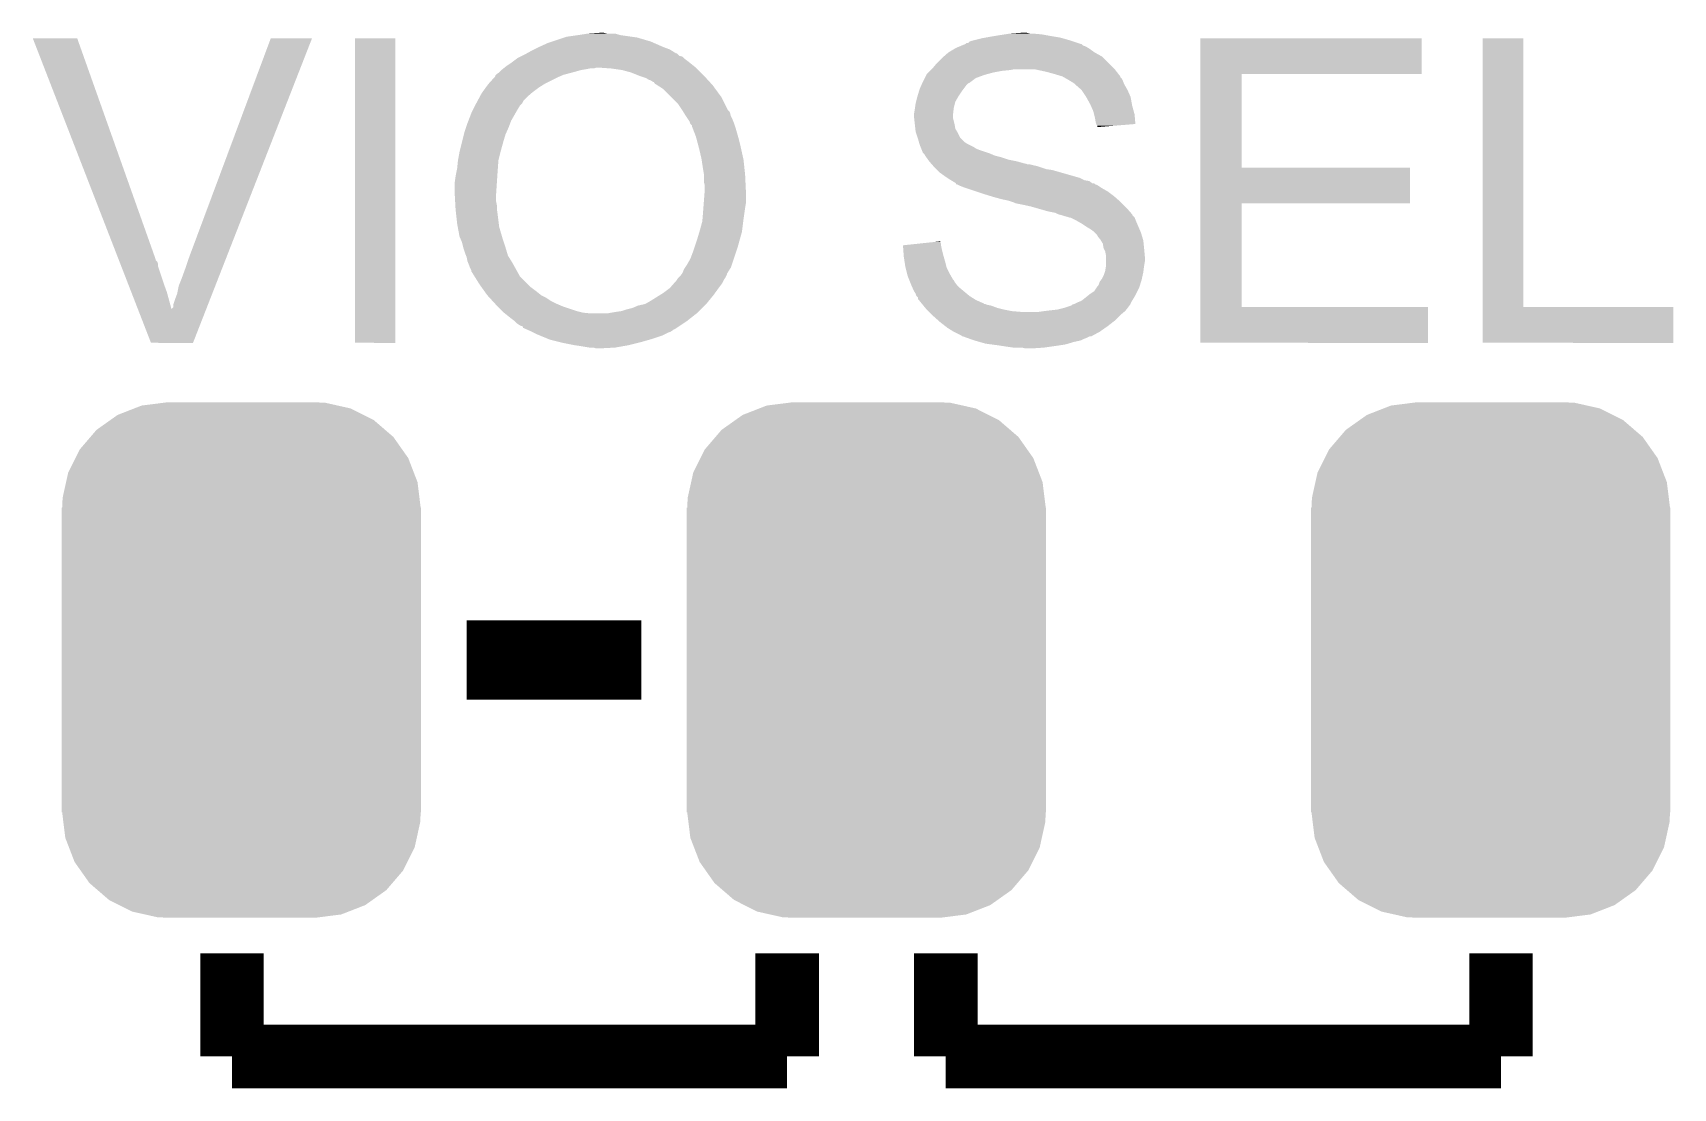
# Model space of a CAD drawing. Extents: x -4.2 to 27.1, y -3.9 to 55.1.
# Drawn here: x 4.3 to 9.55, y 0.52 to 3.9 of the extents above; entities that cross this region are included whole.
import ezdxf

# ---------------------------------------------------------------- set-up
doc = ezdxf.new("R2010")
doc.units = 0
doc.layers.get('0').update_dxf_attribs({"linetype": 'CONTINUOUS'})
doc.layers.add('MCP2517FD_CLICK_GTO', color=14, linetype='CONTINUOUS')
doc.layers.add('MCP2517FD_CLICK_GTS', color=12, linetype='CONTINUOUS')

# ---------------------------------------------------------------- blocks, each defined once
blk = doc.blocks.new('CUSTOM_99')
for points in [[(-0.39657, 0.785018), (-0.343448, 0.805738), (0.391218, 0.785018), (0.350068, 0.805738)], [(-0.343448, 0.805738), (-0.319526, 0.815068), (0.350068, 0.805738), (0.308548, 0.815068)], [(-0.319526, 0.815068), (-0.250324, 0.823868), (0.308548, 0.815068), (0.269384, 0.823868)], [(-0.250324, 0.823868), (-0.23749, 0.8255), (0.269384, 0.823868), (0.23749, 0.8255)], [(-0.483376, 0.714526), (-0.464004, 0.73715), (0.486544, 0.714526), (0.460322, 0.73715)], [(-0.464004, 0.73715), (-0.419776, 0.768546), (0.460322, 0.73715), (0.42393, 0.768546)], [(-0.419776, 0.768546), (-0.39657, 0.785018), (0.42393, 0.768546), (0.391218, 0.785018)], [(-0.51779, 0.674334), (-0.483376, 0.714526), (0.514848, 0.674334), (0.486544, 0.714526)], [(-0.554702, 0.600332), (-0.53147, 0.64691), (0.552124, 0.600332), (0.534158, 0.64691)], [(-0.53147, 0.64691), (-0.51779, 0.674334), (0.534158, 0.64691), (0.514848, 0.674334)], [(-0.561454, 0.569754), (-0.554702, 0.600332), (0.563916, 0.569754), (0.552124, 0.600332)], [(-0.57253, 0.51958), (-0.561454, 0.569754), (0.570106, 0.51958), (0.563916, 0.569754)], [(-0.57531, -0.48768), (-0.57531, 0.48768), (0.57531, -0.48768), (0.57531, 0.48768)], [(-0.57404, 0.48768), (-0.57253, 0.51958), (0.57404, 0.48768), (0.570106, 0.51958)], [(-0.570104, -0.51958), (-0.57404, -0.48768), (0.57253, -0.51958), (0.57404, -0.48768)], [(-0.563916, -0.569754), (-0.570104, -0.51958), (0.561452, -0.569754), (0.57253, -0.51958)], [(-0.552122, -0.600332), (-0.563916, -0.569754), (0.554702, -0.600332), (0.561452, -0.569754)], [(-0.534158, -0.64691), (-0.552122, -0.600332), (0.531468, -0.64691), (0.554702, -0.600332)], [(-0.514846, -0.674334), (-0.534158, -0.64691), (0.51779, -0.674334), (0.531468, -0.64691)], [(-0.486544, -0.714526), (-0.514846, -0.674334), (0.483374, -0.714526), (0.51779, -0.674334)], [(-0.46032, -0.73715), (-0.486544, -0.714526), (0.464004, -0.73715), (0.483374, -0.714526)], [(-0.42393, -0.768546), (-0.46032, -0.73715), (0.419774, -0.768546), (0.464004, -0.73715)], [(-0.391216, -0.785018), (-0.42393, -0.768546), (0.39657, -0.785018), (0.419774, -0.768546)], [(-0.350068, -0.805738), (-0.391216, -0.785018), (0.343446, -0.805738), (0.39657, -0.785018)], [(-0.308546, -0.815068), (-0.350068, -0.805738), (0.319526, -0.815068), (0.343446, -0.805738)], [(-0.269384, -0.823868), (-0.308546, -0.815068), (0.250322, -0.823868), (0.319526, -0.815068)], [(-0.23749, -0.8255), (-0.269384, -0.823868), (0.23749, -0.8255), (0.250322, -0.823868)]]:
    blk.add_solid(points)

msp = doc.modelspace()

# ---------------------------------------------------------------- linework, layer by layer
at = {"layer": 'MCP2517FD_CLICK_GTO'}
for points, const_width in [([(5.6896, 1.89484), (6.2484, 1.89484)], 0.254), ([(4.93776, 0.62484), (4.93776, 0.95504)], 0.2032), ([(6.71576, 0.62484), (6.71576, 0.95504)], 0.2032), ([(7.22376, 0.62484), (7.22376, 0.95504)], 0.2032), ([(9.00176, 0.62484), (9.00176, 0.95504)], 0.2032), ([(4.93776, 0.62484), (6.71576, 0.62484)], 0.2032), ([(7.22376, 0.62484), (9.00176, 0.62484)], 0.2032)]:
    msp.add_lwpolyline(points, dxfattribs=dict(at, const_width=const_width))
for points in [[(5.963922, 3.87604), (6.002022, 3.88874), (6.278882, 3.87604), (6.235702, 3.88874)], [(6.002022, 3.88874), (6.009642, 3.89128), (6.235702, 3.88874), (6.217922, 3.89128)], [(6.009642, 3.89128), (6.0452, 3.89636), (6.217922, 3.89128), (6.182362, 3.89636)], [(6.0452, 3.89636), (6.078218, 3.90144), (6.182362, 3.89636), (6.164584, 3.90144)], [(6.078218, 3.90144), (6.116318, 3.90398), (6.139182, 3.90144), (6.129022, 3.90398)], [(7.33806, 3.8862), (7.35203, 3.88874), (7.598412, 3.8862), (7.589522, 3.88874)], [(7.35203, 3.88874), (7.366, 3.89128), (7.589522, 3.88874), (7.574282, 3.89128)], [(7.366, 3.89128), (7.38124, 3.89382), (7.574282, 3.89128), (7.55904, 3.89382)], [(7.38124, 3.89382), (7.39648, 3.89636), (7.55904, 3.89382), (7.54507, 3.89636)], [(7.39648, 3.89636), (7.412988, 3.8989), (7.54507, 3.89636), (7.5311, 3.8989)], [(7.412988, 3.8989), (7.429498, 3.90144), (7.5311, 3.8989), (7.50316, 3.90144)], [(7.429498, 3.90144), (7.465058, 3.90398), (7.493002, 3.90144), (7.482842, 3.90398)], [(4.300256, 3.886184), (4.30025, 3.886198), (4.442464, 3.886184), (4.30025, 3.886198)], [(4.575206, 3.177536), (4.300256, 3.886184), (4.69392, 3.177536), (4.442464, 3.886184)], [(4.79806, 3.17754), (5.062224, 3.88617), (4.917466, 3.17754), (5.194288, 3.88617)], [(5.062224, 3.88617), (5.062236, 3.8862), (5.194288, 3.88617), (5.062236, 3.8862)], [(5.33146, 2.910862), (5.33148, 3.886178), (5.460978, 2.910862), (5.461, 3.886178)], [(5.33148, 3.886178), (5.331482, 3.8862), (5.461, 3.886178), (5.331482, 3.8862)], [(5.87248, 3.83286), (5.881612, 3.837934), (6.367784, 3.83286), (6.362706, 3.837934)], [(5.881612, 3.837934), (5.881624, 3.83794), (6.362706, 3.837934), (6.360164, 3.83794)], [(5.881624, 3.83794), (5.89534, 3.84556), (6.360164, 3.83794), (6.34797, 3.84556)], [(5.89534, 3.84556), (5.905496, 3.850638), (6.34797, 3.84556), (6.339842, 3.850638)], [(5.905496, 3.850638), (5.92074, 3.85826), (6.339842, 3.850638), (6.31952, 3.85826)], [(5.92074, 3.85826), (5.948682, 3.87096), (6.31952, 3.85826), (6.290494, 3.87096)], [(5.948682, 3.87096), (5.963922, 3.87604), (6.290494, 3.87096), (6.278882, 3.87604)], [(7.216862, 3.827778), (7.231376, 3.840478), (7.72414, 3.827778), (7.70128, 3.840478)], [(7.231376, 3.840478), (7.231382, 3.840482), (7.70128, 3.840478), (7.701276, 3.840482)], [(7.231382, 3.840482), (7.252548, 3.853182), (7.701276, 3.840482), (7.6835, 3.853182)], [(7.252548, 3.853182), (7.25678, 3.85572), (7.6835, 3.853182), (7.67927, 3.85572)], [(7.25678, 3.85572), (7.26897, 3.8608), (7.67927, 3.85572), (7.670802, 3.8608)], [(7.26897, 3.8608), (7.275064, 3.86334), (7.670802, 3.8608), (7.663184, 3.86334)], [(7.275064, 3.86334), (7.28724, 3.868414), (7.663184, 3.86334), (7.658106, 3.868414)], [(7.28724, 3.868414), (7.287254, 3.86842), (7.658106, 3.868414), (7.655564, 3.86842)], [(7.287254, 3.86842), (7.28726, 3.868422), (7.655564, 3.86842), (7.655558, 3.868422)], [(7.28726, 3.868422), (7.289806, 3.87096), (7.655558, 3.868422), (7.647944, 3.87096)], [(7.289806, 3.87096), (7.294886, 3.870966), (7.647944, 3.87096), (7.647926, 3.870966)], [(7.294886, 3.870966), (7.299964, 3.87604), (7.647926, 3.870966), (7.632702, 3.87604)], [(7.299964, 3.87604), (7.30758, 3.878578), (7.632702, 3.87604), (7.625088, 3.878578)], [(7.30758, 3.878578), (7.307586, 3.87858), (7.625088, 3.878578), (7.62508, 3.87858)], [(7.307586, 3.87858), (7.33806, 3.8862), (7.62508, 3.87858), (7.598412, 3.8862)], [(8.039118, 3.7719), (8.03912, 3.886178), (8.747738, 3.7719), (8.74776, 3.886178)], [(8.03912, 3.886178), (8.039122, 3.8862), (8.74776, 3.886178), (8.039122, 3.8862)], [(8.943342, 3.02514), (8.94336, 3.886178), (9.072902, 3.02514), (9.07288, 3.886178)], [(8.94336, 3.886178), (8.943362, 3.8862), (9.07288, 3.886178), (8.943362, 3.8862)], [(5.79628, 3.77952), (5.80136, 3.7846), (6.03758, 3.77952), (6.05536, 3.7846)], [(5.80136, 3.7846), (5.8039, 3.78714), (6.05536, 3.7846), (6.0706, 3.78714)], [(5.8039, 3.78714), (5.803902, 3.787142), (6.0706, 3.78714), (6.07061, 3.787142)], [(5.803902, 3.787142), (5.807074, 3.78968), (6.07061, 3.787142), (6.083302, 3.78968)], [(5.807074, 3.78968), (5.807076, 3.789682), (6.083302, 3.78968), (6.096002, 3.789682)], [(5.807076, 3.789682), (5.810248, 3.79222), (6.096002, 3.789682), (6.103624, 3.79222)], [(5.810248, 3.79222), (5.8166, 3.7973), (6.42366, 3.79222), (6.41731, 3.7973)], [(5.8166, 3.7973), (5.83184, 3.80746), (6.41731, 3.7973), (6.40461, 3.80746)], [(5.83184, 3.80746), (5.838614, 3.81254), (6.40461, 3.80746), (6.39826, 3.81254)], [(5.838614, 3.81254), (5.848774, 3.82016), (6.39826, 3.81254), (6.388102, 3.82016)], [(5.848774, 3.82016), (5.852162, 3.8227), (6.388102, 3.82016), (6.385562, 3.8227)], [(5.852162, 3.8227), (5.862312, 3.827776), (6.385562, 3.8227), (6.380482, 3.827776)], [(5.862312, 3.827776), (5.867396, 3.830318), (6.380482, 3.827776), (6.370326, 3.830318)], [(5.867396, 3.830318), (5.87248, 3.83286), (6.370326, 3.830318), (6.367784, 3.83286)], [(6.15188, 3.78968), (6.11632, 3.79222), (6.4262, 3.78968), (6.42366, 3.79222)], [(6.187442, 3.7846), (6.15188, 3.78968), (6.43128, 3.7846), (6.4262, 3.78968)], [(6.215382, 3.77698), (6.187442, 3.7846), (6.4389, 3.77698), (6.43128, 3.7846)], [(7.16788, 3.77698), (7.17296, 3.78206), (7.37616, 3.77698), (7.4041, 3.78206)], [(7.17296, 3.78206), (7.1755, 3.7846), (7.4041, 3.78206), (7.429502, 3.7846)], [(7.1755, 3.7846), (7.17804, 3.78714), (7.429502, 3.7846), (7.442198, 3.78714)], [(7.17804, 3.78714), (7.18312, 3.79222), (7.764778, 3.78714), (7.759698, 3.79222)], [(7.18312, 3.79222), (7.195818, 3.807458), (7.759698, 3.79222), (7.74446, 3.807458)], [(7.195818, 3.807458), (7.21106, 3.8227), (7.74446, 3.807458), (7.729218, 3.8227)], [(7.21106, 3.8227), (7.216862, 3.827778), (7.729218, 3.8227), (7.72414, 3.827778)], [(7.508248, 3.787138), (7.508238, 3.78714), (7.76478, 3.787138), (7.764778, 3.78714)], [(7.543802, 3.77952), (7.508248, 3.787138), (7.770706, 3.77952), (7.76478, 3.787138)], [(5.75079, 3.72872), (5.758182, 3.738882), (5.92074, 3.72872), (5.937, 3.738882)], [(5.758182, 3.738882), (5.760462, 3.741418), (5.937, 3.738882), (5.94106, 3.741418)], [(5.760462, 3.741418), (5.778748, 3.76174), (5.94106, 3.741418), (5.9817, 3.76174)], [(5.778748, 3.76174), (5.78104, 3.764286), (5.9817, 3.76174), (5.987638, 3.764286)], [(5.78104, 3.764286), (5.781046, 3.766826), (5.987638, 3.764286), (5.993564, 3.766826)], [(5.781046, 3.766826), (5.783582, 3.769362), (5.993564, 3.766826), (5.99948, 3.769362)], [(5.783582, 3.769362), (5.78612, 3.7719), (5.99948, 3.769362), (6.008998, 3.7719)], [(5.78612, 3.7719), (5.793742, 3.776982), (6.008998, 3.7719), (6.02806, 3.776982)], [(5.793742, 3.776982), (5.79628, 3.77952), (6.02806, 3.776982), (6.03758, 3.77952)], [(6.240778, 3.76682), (6.215382, 3.77698), (6.44906, 3.76682), (6.4389, 3.77698)], [(6.263644, 3.759198), (6.240778, 3.76682), (6.456048, 3.759198), (6.44906, 3.76682)], [(6.27126, 3.75412), (6.263644, 3.759198), (6.460702, 3.75412), (6.456048, 3.759198)], [(6.278884, 3.751578), (6.27126, 3.75412), (6.463032, 3.751578), (6.460702, 3.75412)], [(6.286504, 3.7465), (6.278884, 3.751578), (6.467688, 3.7465), (6.463032, 3.751578)], [(6.289046, 3.746486), (6.286504, 3.7465), (6.4677, 3.746486), (6.467688, 3.7465)], [(6.291586, 3.74142), (6.289046, 3.746486), (6.472344, 3.74142), (6.4677, 3.746486)], [(6.299568, 3.73634), (6.291586, 3.74142), (6.477, 3.73634), (6.472344, 3.74142)], [(6.319522, 3.723638), (6.299568, 3.73634), (6.486316, 3.723638), (6.477, 3.73634)], [(7.13994, 3.723642), (7.145582, 3.736338), (7.280276, 3.723642), (7.2898, 3.736338)], [(7.145582, 3.736338), (7.14784, 3.741418), (7.2898, 3.736338), (7.29488, 3.741418)], [(7.14784, 3.741418), (7.14897, 3.74396), (7.29488, 3.741418), (7.299958, 3.74396)], [(7.14897, 3.74396), (7.1501, 3.7465), (7.299958, 3.74396), (7.303344, 3.7465)], [(7.1501, 3.7465), (7.156448, 3.759198), (7.303344, 3.7465), (7.320278, 3.759198)], [(7.156448, 3.759198), (7.16153, 3.76936), (7.320278, 3.759198), (7.34822, 3.76936)], [(7.16153, 3.76936), (7.162802, 3.7719), (7.34822, 3.76936), (7.357532, 3.7719)], [(7.162802, 3.7719), (7.16788, 3.77698), (7.357532, 3.7719), (7.37616, 3.77698)], [(7.57174, 3.7719), (7.543802, 3.77952), (7.776632, 3.7719), (7.770706, 3.77952)], [(7.597138, 3.764282), (7.57174, 3.7719), (7.782556, 3.764282), (7.776632, 3.7719)], [(7.59715, 3.764276), (7.597138, 3.764282), (7.78256, 3.764276), (7.782556, 3.764282)], [(7.601598, 3.761734), (7.59715, 3.764276), (7.782566, 3.761734), (7.78256, 3.764276)], [(7.610484, 3.756656), (7.601598, 3.761734), (7.787642, 3.756656), (7.782566, 3.761734)], [(7.61492, 3.75412), (7.610484, 3.756656), (7.78891, 3.75412), (7.787642, 3.756656)], [(7.619154, 3.75158), (7.61492, 3.75412), (7.79018, 3.75158), (7.78891, 3.75412)], [(7.627622, 3.7465), (7.619154, 3.75158), (7.792212, 3.7465), (7.79018, 3.75158)], [(7.63524, 3.74142), (7.627622, 3.7465), (7.794244, 3.74142), (7.792212, 3.7465)], [(7.63778, 3.738878), (7.63524, 3.74142), (7.79526, 3.738878), (7.794244, 3.74142)], [(7.658098, 3.721102), (7.63778, 3.738878), (7.805418, 3.721102), (7.79526, 3.738878)], [(8.039112, 3.47218), (8.039118, 3.771878), (8.171202, 3.47218), (8.17118, 3.771878)], [(8.039118, 3.771878), (8.039118, 3.7719), (8.17118, 3.771878), (8.747738, 3.7719)], [(5.71627, 3.670302), (5.72008, 3.67792), (5.859782, 3.670302), (5.867398, 3.67792)], [(5.72008, 3.67792), (5.720082, 3.677924), (5.867398, 3.67792), (5.867402, 3.677924)], [(5.720082, 3.677924), (5.72555, 3.68808), (5.867402, 3.677924), (5.872482, 3.68808)], [(5.72555, 3.68808), (5.73102, 3.69824), (5.872482, 3.68808), (5.88264, 3.69824)], [(5.73102, 3.69824), (5.73786, 3.710942), (5.88264, 3.69824), (5.897456, 3.710942)], [(5.73786, 3.710942), (5.739704, 3.71348), (5.897456, 3.710942), (5.900418, 3.71348)], [(5.739704, 3.71348), (5.75079, 3.72872), (5.900418, 3.71348), (5.92074, 3.72872)], [(6.344922, 3.698238), (6.319522, 3.723638), (6.50494, 3.698238), (6.486316, 3.723638)], [(6.36524, 3.67792), (6.344922, 3.698238), (6.515102, 3.67792), (6.50494, 3.698238)], [(6.378788, 3.6576), (6.36524, 3.67792), (6.525262, 3.6576), (6.515102, 3.67792)], [(7.125062, 3.662678), (7.12724, 3.67792), (7.24916, 3.662678), (7.252968, 3.67792)], [(7.12724, 3.67792), (7.128508, 3.682996), (7.252968, 3.67792), (7.254238, 3.682996)], [(7.128508, 3.682996), (7.13232, 3.698238), (7.254238, 3.682996), (7.262948, 3.698238)], [(7.13232, 3.698238), (7.133082, 3.700782), (7.262948, 3.698238), (7.264402, 3.700782)], [(7.133082, 3.700782), (7.137652, 3.71602), (7.264402, 3.700782), (7.27456, 3.71602)], [(7.137652, 3.71602), (7.13994, 3.723642), (7.27456, 3.71602), (7.280276, 3.723642)], [(7.658102, 3.721098), (7.658098, 3.721102), (7.80542, 3.721098), (7.805418, 3.721102)], [(7.67334, 3.69824), (7.658102, 3.721098), (7.81558, 3.69824), (7.80542, 3.721098)], [(7.673342, 3.698238), (7.67334, 3.69824), (7.81558, 3.698238), (7.81558, 3.69824)], [(7.68604, 3.67538), (7.673342, 3.698238), (7.819738, 3.67538), (7.81558, 3.698238)], [(5.69507, 3.622042), (5.70484, 3.64744), (5.83184, 3.622042), (5.846352, 3.64744)], [(5.70484, 3.64744), (5.70992, 3.6576), (5.846352, 3.64744), (5.85216, 3.6576)], [(5.70992, 3.6576), (5.71627, 3.670302), (5.85216, 3.6576), (5.859782, 3.670302)], [(6.38048, 3.65506), (6.378788, 3.6576), (6.527802, 3.65506), (6.525262, 3.6576)], [(6.38207, 3.652516), (6.38048, 3.65506), (6.530342, 3.652516), (6.527802, 3.65506)], [(6.385244, 3.647438), (6.38207, 3.652516), (6.532882, 3.647438), (6.530342, 3.652516)], [(6.391594, 3.637278), (6.385244, 3.647438), (6.53542, 3.637278), (6.532882, 3.647438)], [(6.39318, 3.63474), (6.391594, 3.637278), (6.53669, 3.63474), (6.53542, 3.637278)], [(6.39826, 3.62712), (6.39318, 3.63474), (6.5405, 3.62712), (6.53669, 3.63474)], [(6.40334, 3.6195), (6.39826, 3.62712), (6.54355, 3.6195), (6.5405, 3.62712)], [(7.12216, 3.644902), (7.1247, 3.66014), (7.247184, 3.644902), (7.248878, 3.66014)], [(7.12216, 3.639818), (7.12216, 3.644902), (7.24662, 3.639818), (7.247184, 3.644902)], [(7.12216, 3.632202), (7.12216, 3.639818), (7.24662, 3.632202), (7.24662, 3.639818)], [(7.122162, 3.632198), (7.12216, 3.632202), (7.24662, 3.632198), (7.24662, 3.632202)], [(7.124418, 3.61188), (7.122162, 3.632198), (7.2517, 3.61188), (7.24662, 3.632198)], [(7.1247, 3.66014), (7.125062, 3.662678), (7.248878, 3.66014), (7.24916, 3.662678)], [(7.688298, 3.6703), (7.68604, 3.67538), (7.82066, 3.6703), (7.819738, 3.67538)], [(7.6962, 3.652522), (7.688298, 3.6703), (7.82551, 3.652522), (7.82066, 3.6703)], [(7.698742, 3.642358), (7.6962, 3.652522), (7.82828, 3.642358), (7.82551, 3.652522)], [(7.70128, 3.6322), (7.698742, 3.642358), (7.82912, 3.6322), (7.82828, 3.642358)], [(7.70382, 3.61696), (7.70128, 3.6322), (7.83038, 3.61696), (7.82912, 3.6322)], [(5.67436, 3.55346), (5.68071, 3.578862), (5.80644, 3.55346), (5.81406, 3.578862)], [(5.68071, 3.578862), (5.68198, 3.583938), (5.81406, 3.578862), (5.816316, 3.583938)], [(5.68198, 3.583938), (5.687906, 3.60172), (5.816316, 3.583938), (5.82422, 3.60172)], [(5.687906, 3.60172), (5.69214, 3.61442), (5.82422, 3.60172), (5.828982, 3.61442)], [(5.69214, 3.61442), (5.69507, 3.622042), (5.828982, 3.61442), (5.83184, 3.622042)], [(6.405036, 3.614422), (6.40334, 3.6195), (6.54558, 3.614422), (6.54355, 3.6195)], [(6.405884, 3.611878), (6.405036, 3.614422), (6.546428, 3.611878), (6.54558, 3.614422)], [(6.41096, 3.606794), (6.405884, 3.611878), (6.548124, 3.606794), (6.546428, 3.611878)], [(6.410962, 3.604256), (6.41096, 3.606794), (6.54897, 3.604256), (6.548124, 3.606794)], [(6.412916, 3.59918), (6.410962, 3.604256), (6.55066, 3.59918), (6.54897, 3.604256)], [(6.42366, 3.57124), (6.412916, 3.59918), (6.558644, 3.57124), (6.55066, 3.59918)], [(7.126112, 3.596638), (7.124418, 3.61188), (7.254242, 3.596638), (7.2517, 3.61188)], [(7.12724, 3.586482), (7.126112, 3.596638), (7.260336, 3.586482), (7.254242, 3.596638)], [(7.128088, 3.58394), (7.12724, 3.586482), (7.26186, 3.58394), (7.260336, 3.586482)], [(7.133168, 3.5687), (7.128088, 3.58394), (7.269482, 3.5687), (7.26186, 3.58394)], [(7.705516, 3.611878), (7.70382, 3.61696), (7.830798, 3.611878), (7.83038, 3.61696)], [(7.70636, 3.609344), (7.705516, 3.611878), (7.800316, 3.609344), (7.830798, 3.611878)], [(7.708894, 3.606806), (7.70636, 3.609344), (7.769788, 3.606806), (7.800316, 3.609344)], [(7.7089, 3.601744), (7.708894, 3.606806), (7.7089, 3.601744), (7.769788, 3.606806)], [(5.66166, 3.49504), (5.66674, 3.52298), (5.7912, 3.49504), (5.798184, 3.52298)], [(5.66674, 3.52298), (5.667374, 3.52552), (5.798184, 3.52298), (5.79882, 3.52552)], [(5.667374, 3.52552), (5.67436, 3.55346), (5.79882, 3.52552), (5.80644, 3.55346)], [(6.425692, 3.56362), (6.42366, 3.57124), (6.56082, 3.56362), (6.558644, 3.57124)], [(6.431112, 3.5433), (6.425692, 3.56362), (6.5659, 3.5433), (6.56082, 3.56362)], [(6.43382, 3.53314), (6.431112, 3.5433), (6.568158, 3.53314), (6.5659, 3.5433)], [(6.44144, 3.50012), (6.43382, 3.53314), (6.575496, 3.50012), (6.568158, 3.53314)], [(7.13486, 3.56362), (7.133168, 3.5687), (7.274562, 3.56362), (7.269482, 3.5687)], [(7.137762, 3.55346), (7.13486, 3.56362), (7.28472, 3.55346), (7.274562, 3.56362)], [(7.139214, 3.54838), (7.137762, 3.55346), (7.292342, 3.54838), (7.28472, 3.55346)], [(7.139938, 3.54584), (7.139214, 3.54838), (7.297422, 3.54584), (7.292342, 3.54838)], [(7.142988, 3.538218), (7.139938, 3.54584), (7.312662, 3.538218), (7.297422, 3.54584)], [(7.14502, 3.53314), (7.142988, 3.538218), (7.32028, 3.53314), (7.312662, 3.538218)], [(7.147054, 3.52806), (7.14502, 3.53314), (7.332978, 3.52806), (7.32028, 3.53314)], [(7.1501, 3.520444), (7.147054, 3.52806), (7.355826, 3.520444), (7.332978, 3.52806)], [(7.152642, 3.5179), (7.1501, 3.520444), (7.363458, 3.5179), (7.355826, 3.520444)], [(5.657088, 3.45948), (5.65912, 3.469638), (5.78866, 3.45948), (5.789384, 3.469638)], [(5.65912, 3.469638), (5.66166, 3.49504), (5.789384, 3.469638), (5.7912, 3.49504)], [(6.441832, 3.497578), (6.44144, 3.50012), (6.57606, 3.497578), (6.575496, 3.50012)], [(6.44652, 3.4671), (6.441832, 3.497578), (6.57927, 3.4671), (6.57606, 3.497578)], [(6.44906, 3.451858), (6.44652, 3.4671), (6.580874, 3.451858), (6.57927, 3.4671)], [(7.155178, 3.51536), (7.152642, 3.5179), (7.369386, 3.51536), (7.363458, 3.5179)], [(7.15772, 3.510282), (7.155178, 3.51536), (7.381238, 3.510282), (7.369386, 3.51536)], [(7.157722, 3.51028), (7.15772, 3.510282), (7.381242, 3.51028), (7.381238, 3.510282)], [(7.16135, 3.5052), (7.157722, 3.51028), (7.401558, 3.5052), (7.381242, 3.51028)], [(7.166792, 3.49758), (7.16135, 3.5052), (7.424422, 3.49758), (7.401558, 3.5052)], [(7.17042, 3.4925), (7.166792, 3.49758), (7.44982, 3.4925), (7.424422, 3.49758)], [(7.17042, 3.492498), (7.17042, 3.4925), (7.449828, 3.492498), (7.44982, 3.4925)], [(7.177088, 3.48488), (7.17042, 3.492498), (7.477762, 3.48488), (7.449828, 3.492498)], [(7.17709, 3.484878), (7.177088, 3.48488), (7.480304, 3.484878), (7.477762, 3.48488)], [(7.17931, 3.48234), (7.17709, 3.484878), (7.485384, 3.48234), (7.480304, 3.484878)], [(7.181532, 3.4798), (7.17931, 3.48234), (7.50316, 3.4798), (7.493002, 3.48234)], [(7.183758, 3.477258), (7.181532, 3.4798), (7.51586, 3.477258), (7.50316, 3.4798)], [(7.1882, 3.47218), (7.183758, 3.477258), (7.531098, 3.47218), (7.51586, 3.477258)], [(7.19328, 3.4671), (7.1882, 3.47218), (7.546342, 3.4671), (7.531098, 3.47218)], [(7.19582, 3.46456), (7.19328, 3.4671), (7.564122, 3.46456), (7.546342, 3.4671)], [(8.03911, 3.35788), (8.039112, 3.472158), (8.709638, 3.35788), (8.70966, 3.472158)], [(8.039112, 3.472158), (8.039112, 3.47218), (8.70966, 3.472158), (8.171202, 3.47218)], [(5.6515, 3.42646), (5.65404, 3.444238), (5.786458, 3.42646), (5.787642, 3.444238)], [(5.6515, 3.38328), (5.6515, 3.42646), (5.78358, 3.38328), (5.786458, 3.42646)], [(5.65404, 3.444238), (5.657088, 3.45948), (5.787642, 3.444238), (5.78866, 3.45948)], [(6.44906, 3.44932), (6.44906, 3.451858), (6.58114, 3.44932), (6.580874, 3.451858)], [(6.44906, 3.426458), (6.44906, 3.44932), (6.58223, 3.426458), (6.58114, 3.44932)], [(6.4516, 3.416298), (6.44906, 3.426458), (6.582714, 3.416298), (6.58223, 3.426458)], [(6.4516, 3.39598), (6.4516, 3.416298), (6.58368, 3.39598), (6.582714, 3.416298)], [(7.203438, 3.456942), (7.19582, 3.46456), (7.590786, 3.456942), (7.564122, 3.46456)], [(7.22122, 3.44424), (7.203438, 3.456942), (7.635242, 3.44424), (7.590786, 3.456942)], [(7.22884, 3.43916), (7.22122, 3.44424), (7.65302, 3.43916), (7.635242, 3.44424)], [(7.23646, 3.434078), (7.22884, 3.43916), (7.663186, 3.434078), (7.65302, 3.43916)], [(7.240692, 3.43154), (7.23646, 3.434078), (7.668262, 3.43154), (7.663186, 3.434078)], [(7.244932, 3.428998), (7.240692, 3.43154), (7.683504, 3.428998), (7.668262, 3.43154)], [(7.249162, 3.42646), (7.244932, 3.428998), (7.68689, 3.42646), (7.683504, 3.428998)], [(7.256772, 3.421384), (7.249162, 3.42646), (7.69366, 3.421384), (7.68689, 3.42646)], [(7.256774, 3.42138), (7.256772, 3.421384), (7.693664, 3.42138), (7.69366, 3.421384)], [(7.256774, 3.421374), (7.256774, 3.42138), (7.698746, 3.421374), (7.693664, 3.42138)], [(7.25678, 3.418862), (7.256774, 3.421374), (7.701262, 3.418862), (7.698746, 3.421374)], [(7.259316, 3.41884), (7.25678, 3.418862), (7.701284, 3.41884), (7.701262, 3.418862)], [(7.264404, 3.416298), (7.259316, 3.41884), (7.708904, 3.416298), (7.701284, 3.41884)], [(7.26948, 3.41376), (7.264404, 3.416298), (7.712712, 3.41376), (7.708904, 3.416298)], [(5.6515, 3.383278), (5.6515, 3.38328), (5.78358, 3.383278), (5.78358, 3.38328)], [(5.652488, 3.365502), (5.6515, 3.383278), (5.78358, 3.365502), (5.78358, 3.383278)], [(5.653194, 3.352802), (5.652488, 3.365502), (5.78612, 3.352802), (5.78358, 3.365502)], [(6.448668, 3.357878), (6.4516, 3.39598), (6.58368, 3.357878), (6.58368, 3.39598)], [(7.28218, 3.40868), (7.26948, 3.41376), (7.720332, 3.40868), (7.712712, 3.41376)], [(7.289794, 3.406142), (7.28218, 3.40868), (7.724138, 3.406142), (7.720332, 3.40868)], [(7.32028, 3.39598), (7.289794, 3.406142), (7.74192, 3.39598), (7.724138, 3.406142)], [(7.34314, 3.38836), (7.32028, 3.39598), (7.75208, 3.38836), (7.74192, 3.39598)], [(7.367906, 3.38074), (7.34314, 3.38836), (7.76224, 3.38074), (7.75208, 3.38836)], [(7.37616, 3.3782), (7.367906, 3.38074), (7.765144, 3.3782), (7.76224, 3.38074)], [(7.4041, 3.37058), (7.37616, 3.3782), (7.773854, 3.37058), (7.765144, 3.3782)], [(7.4168, 3.36804), (7.4041, 3.37058), (7.776756, 3.36804), (7.773854, 3.37058)], [(7.42696, 3.365498), (7.4168, 3.36804), (7.779662, 3.365498), (7.776756, 3.36804)], [(7.43457, 3.362962), (7.42696, 3.365498), (7.78256, 3.362962), (7.779662, 3.365498)], [(7.442198, 3.36042), (7.43457, 3.362962), (7.785102, 3.36042), (7.78256, 3.362962)], [(5.6539, 3.340102), (5.653194, 3.352802), (5.78612, 3.340102), (5.78612, 3.352802)], [(5.65404, 3.33756), (5.6539, 3.340102), (5.786484, 3.33756), (5.78612, 3.340102)], [(5.655734, 3.32232), (5.65404, 3.33756), (5.78866, 3.32232), (5.786484, 3.33756)], [(5.65912, 3.291838), (5.655734, 3.32232), (5.792472, 3.291838), (5.78866, 3.32232)], [(6.444614, 3.30708), (6.44652, 3.32994), (6.57606, 3.30708), (6.579324, 3.32994)], [(6.44652, 3.32994), (6.447496, 3.34264), (6.579324, 3.32994), (6.58114, 3.34264)], [(6.447496, 3.34264), (6.448668, 3.357878), (6.58114, 3.34264), (6.58368, 3.357878)], [(7.447278, 3.357882), (7.442198, 3.36042), (7.78764, 3.357882), (7.785102, 3.36042)], [(7.47268, 3.3528), (7.447278, 3.357882), (7.792722, 3.3528), (7.78764, 3.357882)], [(7.495542, 3.34772), (7.47268, 3.3528), (7.797802, 3.34772), (7.792722, 3.3528)], [(7.513322, 3.34264), (7.495542, 3.34772), (7.80288, 3.34264), (7.797802, 3.34772)], [(7.54888, 3.33248), (7.513322, 3.34264), (7.811768, 3.33248), (7.80288, 3.34264)], [(7.574278, 3.3274), (7.54888, 3.33248), (7.816212, 3.3274), (7.811768, 3.33248)], [(7.584438, 3.32232), (7.574278, 3.3274), (7.820656, 3.32232), (7.816212, 3.3274)], [(7.584462, 3.322314), (7.584438, 3.32232), (7.82066, 3.322314), (7.820656, 3.32232)], [(7.5946, 3.319778), (7.584462, 3.322314), (7.820666, 3.319778), (7.82066, 3.322314)], [(7.594614, 3.319774), (7.5946, 3.319778), (7.820666, 3.319774), (7.820666, 3.319778)], [(7.602222, 3.31724), (7.594614, 3.319774), (7.8232, 3.31724), (7.820666, 3.319774)], [(7.61238, 3.314698), (7.602222, 3.31724), (7.82574, 3.314698), (7.8232, 3.31724)], [(7.619998, 3.312162), (7.61238, 3.314698), (7.828276, 3.312162), (7.82574, 3.314698)], [(7.622536, 3.31216), (7.619998, 3.312162), (7.828278, 3.31216), (7.828276, 3.312162)], [(7.622546, 3.312156), (7.622536, 3.31216), (7.82828, 3.312156), (7.828278, 3.31216)], [(7.64286, 3.302), (7.622546, 3.312156), (7.832344, 3.302), (7.82828, 3.312156)], [(8.039102, 3.02514), (8.03911, 3.357858), (8.171202, 3.02514), (8.17118, 3.357858)], [(8.03911, 3.357858), (8.03911, 3.35788), (8.17118, 3.357858), (8.709638, 3.35788)], [(5.661026, 3.281682), (5.65912, 3.291838), (5.79374, 3.281682), (5.792472, 3.291838)], [(5.66674, 3.251202), (5.661026, 3.281682), (5.802706, 3.251202), (5.79374, 3.281682)], [(6.42874, 3.24612), (6.434834, 3.266438), (6.565334, 3.24612), (6.57098, 3.266438)], [(6.434834, 3.266438), (6.43636, 3.27152), (6.57098, 3.266438), (6.571614, 3.27152)], [(6.43636, 3.27152), (6.44398, 3.299458), (6.571614, 3.27152), (6.575106, 3.299458)], [(6.44398, 3.299458), (6.444614, 3.30708), (6.575106, 3.299458), (6.57606, 3.30708)], [(7.647306, 3.29946), (7.64286, 3.302), (7.83336, 3.29946), (7.832344, 3.302)], [(7.660642, 3.291838), (7.647306, 3.29946), (7.836628, 3.291838), (7.83336, 3.29946)], [(7.67588, 3.281678), (7.660642, 3.291838), (7.840982, 3.281678), (7.836628, 3.291838)], [(7.688578, 3.274062), (7.67588, 3.281678), (7.844248, 3.274062), (7.840982, 3.281678)], [(7.698738, 3.26644), (7.688578, 3.274062), (7.847514, 3.26644), (7.844248, 3.274062)], [(7.70128, 3.2639), (7.698738, 3.26644), (7.848602, 3.2639), (7.847514, 3.26644)], [(7.708894, 3.256286), (7.70128, 3.2639), (7.850886, 3.256286), (7.848602, 3.2639)], [(5.672184, 3.2385), (5.66674, 3.251202), (5.80644, 3.2385), (5.802706, 3.251202)], [(5.674358, 3.233422), (5.672184, 3.2385), (5.808134, 3.233422), (5.80644, 3.2385)], [(5.678808, 3.21564), (5.674358, 3.233422), (5.81406, 3.21564), (5.808134, 3.233422)], [(5.679442, 3.2131), (5.678808, 3.21564), (5.814822, 3.2131), (5.81406, 3.21564)], [(5.68452, 3.197858), (5.679442, 3.2131), (5.819394, 3.197858), (5.814822, 3.2131)], [(6.4135, 3.2004), (6.420272, 3.22072), (6.551506, 3.2004), (6.55828, 3.22072)], [(6.420272, 3.22072), (6.42874, 3.24612), (6.55828, 3.22072), (6.565334, 3.24612)], [(7.08662, 3.22326), (7.134416, 3.228336), (7.20852, 3.22326), (7.20852, 3.228336)], [(7.086622, 3.223258), (7.08662, 3.22326), (7.20852, 3.223258), (7.20852, 3.22326)], [(7.08752, 3.21056), (7.086622, 3.223258), (7.21106, 3.21056), (7.20852, 3.223258)], [(7.08896, 3.19024), (7.08752, 3.21056), (7.21614, 3.19024), (7.21106, 3.21056)], [(7.134416, 3.228336), (7.18225, 3.233416), (7.20852, 3.228336), (7.205982, 3.233416)], [(7.18225, 3.233416), (7.20598, 3.235936), (7.205982, 3.233416), (7.20598, 3.235936)], [(7.7089, 3.253746), (7.708894, 3.256286), (7.851648, 3.253746), (7.850886, 3.256286)], [(7.71906, 3.24104), (7.7089, 3.253746), (7.855458, 3.24104), (7.851648, 3.253746)], [(7.720586, 3.238498), (7.71906, 3.24104), (7.85622, 3.238498), (7.855458, 3.24104)], [(7.726678, 3.228342), (7.720586, 3.238498), (7.857236, 3.228342), (7.85622, 3.238498)], [(7.72922, 3.213102), (7.726678, 3.228342), (7.85876, 3.213102), (7.857236, 3.228342)], [(7.729222, 3.2131), (7.72922, 3.213102), (7.85876, 3.2131), (7.85876, 3.213102)], [(7.734298, 3.202942), (7.729222, 3.2131), (7.859684, 3.202942), (7.85876, 3.2131)], [(4.576192, 3.174994), (4.575206, 3.177536), (4.693926, 3.174994), (4.69392, 3.177536)], [(4.578162, 3.169916), (4.576192, 3.174994), (4.699, 3.169916), (4.693926, 3.174994)], [(4.58112, 3.162296), (4.578162, 3.169916), (4.70154, 3.162296), (4.699, 3.169916)], [(4.584076, 3.154678), (4.58112, 3.162296), (4.701542, 3.154678), (4.70154, 3.162296)], [(4.60477, 3.10134), (4.584076, 3.154678), (4.71932, 3.10134), (4.701542, 3.154678)], [(4.7879, 3.14706), (4.79806, 3.17754), (4.90556, 3.14706), (4.917466, 3.17754)], [(5.687568, 3.19024), (5.68452, 3.197858), (5.821678, 3.19024), (5.819394, 3.197858)], [(5.689598, 3.185162), (5.687568, 3.19024), (5.824854, 3.185162), (5.821678, 3.19024)], [(5.69214, 3.172462), (5.689598, 3.185162), (5.832792, 3.172462), (5.824854, 3.185162)], [(5.693158, 3.16992), (5.69214, 3.172462), (5.83438, 3.16992), (5.832792, 3.172462)], [(5.69722, 3.15976), (5.693158, 3.16992), (5.840026, 3.15976), (5.83438, 3.16992)], [(5.69976, 3.152142), (5.69722, 3.15976), (5.844258, 3.152142), (5.840026, 3.15976)], [(5.704838, 3.141984), (5.69976, 3.152142), (5.8499, 3.141984), (5.844258, 3.152142)], [(6.38556, 3.14706), (6.388944, 3.152138), (6.532244, 3.14706), (6.535418, 3.152138)], [(6.388944, 3.152138), (6.39572, 3.1623), (6.535418, 3.152138), (6.538804, 3.1623)], [(6.39572, 3.1623), (6.40588, 3.180078), (6.538804, 3.1623), (6.54473, 3.180078)], [(6.40588, 3.180078), (6.4135, 3.2004), (6.54473, 3.180078), (6.551506, 3.2004)], [(7.08914, 3.187698), (7.08896, 3.19024), (7.216868, 3.187698), (7.21614, 3.19024)], [(7.091486, 3.17246), (7.08914, 3.187698), (7.22122, 3.17246), (7.216868, 3.187698)], [(7.09422, 3.15468), (7.091486, 3.17246), (7.225666, 3.15468), (7.22122, 3.17246)], [(7.094856, 3.152138), (7.09422, 3.15468), (7.2263, 3.152138), (7.225666, 3.15468)], [(7.099936, 3.131822), (7.094856, 3.152138), (7.23646, 3.131822), (7.2263, 3.152138)], [(7.73684, 3.190242), (7.734298, 3.202942), (7.86084, 3.190242), (7.859684, 3.202942)], [(7.7343, 3.14198), (7.736838, 3.15722), (7.856854, 3.14198), (7.85876, 3.15722)], [(7.736838, 3.15722), (7.73684, 3.157222), (7.85876, 3.15722), (7.85876, 3.157222)], [(7.73684, 3.185162), (7.73684, 3.190242), (7.8613, 3.185162), (7.86084, 3.190242)], [(7.73684, 3.172458), (7.73684, 3.185162), (7.8613, 3.172458), (7.8613, 3.185162)], [(7.73684, 3.157222), (7.73684, 3.172458), (7.85876, 3.157222), (7.8613, 3.172458)], [(4.61561, 3.0734), (4.60477, 3.10134), (4.729478, 3.0734), (4.71932, 3.10134)], [(4.767582, 3.093722), (4.77774, 3.11912), (4.884724, 3.093722), (4.894646, 3.11912)], [(4.77774, 3.11912), (4.7879, 3.14706), (4.894646, 3.11912), (4.90556, 3.14706)], [(5.70484, 3.139444), (5.704838, 3.141984), (5.851312, 3.139444), (5.8499, 3.141984)], [(5.714366, 3.124202), (5.70484, 3.139444), (5.859778, 3.124202), (5.851312, 3.139444)], [(5.73024, 3.0988), (5.714366, 3.124202), (5.885182, 3.0988), (5.859778, 3.124202)], [(6.344284, 3.09118), (6.353174, 3.10134), (6.49986, 3.09118), (6.507478, 3.10134)], [(6.353174, 3.10134), (6.35762, 3.10642), (6.507478, 3.10134), (6.510018, 3.10642)], [(6.35762, 3.10642), (6.360158, 3.108958), (6.510018, 3.10642), (6.511288, 3.108958)], [(6.360158, 3.108958), (6.36185, 3.111498), (6.511288, 3.108958), (6.51256, 3.111498)], [(6.36185, 3.111498), (6.36524, 3.11658), (6.51256, 3.111498), (6.515946, 3.11658)], [(6.36524, 3.11658), (6.367776, 3.119118), (6.515946, 3.11658), (6.517638, 3.119118)], [(6.367776, 3.119118), (6.372858, 3.1242), (6.517638, 3.119118), (6.520178, 3.1242)], [(6.372858, 3.1242), (6.376664, 3.129276), (6.520178, 3.1242), (6.522718, 3.129276)], [(6.376664, 3.129276), (6.37857, 3.131816), (6.522718, 3.129276), (6.52272, 3.131816)], [(6.37857, 3.131816), (6.380478, 3.134358), (6.52272, 3.131816), (6.524308, 3.134358)], [(6.380478, 3.134358), (6.38556, 3.14706), (6.524308, 3.134358), (6.532244, 3.14706)], [(7.10184, 3.124202), (7.099936, 3.131822), (7.240816, 3.124202), (7.23646, 3.131822)], [(7.105906, 3.11404), (7.10184, 3.124202), (7.246622, 3.11404), (7.240816, 3.124202)], [(7.106922, 3.111496), (7.105906, 3.11404), (7.249162, 3.111496), (7.246622, 3.11404)], [(7.108954, 3.10642), (7.106922, 3.111496), (7.251702, 3.10642), (7.249162, 3.111496)], [(7.112, 3.0988), (7.108954, 3.10642), (7.257418, 3.0988), (7.251702, 3.10642)], [(7.71398, 3.098802), (7.716522, 3.106422), (7.846568, 3.098802), (7.848854, 3.106422)], [(7.716522, 3.106422), (7.722234, 3.114042), (7.848854, 3.106422), (7.85114, 3.114042)], [(7.722234, 3.114042), (7.72414, 3.116582), (7.85114, 3.114042), (7.851704, 3.116582)], [(7.72414, 3.116582), (7.72922, 3.126742), (7.851704, 3.116582), (7.853962, 3.126742)], [(7.72922, 3.126742), (7.732606, 3.136902), (7.853962, 3.126742), (7.85622, 3.136902)], [(7.732606, 3.136902), (7.7343, 3.14198), (7.85622, 3.136902), (7.856854, 3.14198)], [(4.637228, 3.017684), (4.61561, 3.0734), (4.74472, 3.017684), (4.729478, 3.0734)], [(4.749802, 3.032762), (4.75488, 3.048), (4.86091, 3.032762), (4.866864, 3.048)], [(4.75488, 3.048), (4.7625, 3.068322), (4.866864, 3.048), (4.874802, 3.068322)], [(4.7625, 3.068322), (4.767582, 3.093722), (4.874802, 3.068322), (4.884724, 3.093722)], [(5.737496, 3.088642), (5.73024, 3.0988), (5.89534, 3.088642), (5.885182, 3.0988)], [(5.748384, 3.0734), (5.737496, 3.088642), (5.91566, 3.0734), (5.89534, 3.088642)], [(5.75564, 3.06324), (5.748384, 3.0734), (5.92836, 3.06324), (5.91566, 3.0734)], [(5.762626, 3.05562), (5.75564, 3.06324), (5.943598, 3.05562), (5.92836, 3.06324)], [(5.771938, 3.045462), (5.762626, 3.05562), (5.958838, 3.045462), (5.943598, 3.05562)], [(6.27888, 3.04546), (6.307328, 3.06324), (6.464992, 3.04546), (6.47954, 3.06324)], [(6.307328, 3.06324), (6.31952, 3.07086), (6.47954, 3.06324), (6.48508, 3.07086)], [(6.31952, 3.07086), (6.339838, 3.086098), (6.48508, 3.07086), (6.496164, 3.086098)], [(6.339838, 3.086098), (6.344284, 3.09118), (6.496164, 3.086098), (6.49986, 3.09118)], [(7.11313, 3.09626), (7.112, 3.0988), (7.259322, 3.09626), (7.257418, 3.0988)], [(7.117646, 3.0861), (7.11313, 3.09626), (7.26948, 3.0861), (7.259322, 3.09626)], [(7.12216, 3.07594), (7.117646, 3.0861), (7.281674, 3.07594), (7.26948, 3.0861)], [(7.127238, 3.068324), (7.12216, 3.07594), (7.290814, 3.068324), (7.281674, 3.07594)], [(7.12978, 3.060704), (7.127238, 3.068324), (7.299958, 3.060704), (7.290814, 3.068324)], [(7.129784, 3.0607), (7.12978, 3.060704), (7.299962, 3.0607), (7.299958, 3.060704)], [(7.134854, 3.055626), (7.129784, 3.0607), (7.308082, 3.055626), (7.299962, 3.0607)], [(7.13486, 3.050546), (7.134854, 3.055626), (7.31621, 3.050546), (7.308082, 3.055626)], [(7.137402, 3.048), (7.13486, 3.050546), (7.320282, 3.048), (7.31621, 3.050546)], [(7.137402, 3.047998), (7.137402, 3.048), (7.320288, 3.047998), (7.320282, 3.048)], [(7.145714, 3.03784), (7.137402, 3.047998), (7.343144, 3.03784), (7.320288, 3.047998)], [(7.6581, 3.045462), (7.680326, 3.063242), (7.820154, 3.045462), (7.83082, 3.063242)], [(7.680326, 3.063242), (7.6835, 3.06578), (7.83082, 3.063242), (7.832088, 3.06578)], [(7.6835, 3.06578), (7.698742, 3.075942), (7.832088, 3.06578), (7.83717, 3.075942)], [(7.698742, 3.075942), (7.707206, 3.08864), (7.83717, 3.075942), (7.84352, 3.08864)], [(7.707206, 3.08864), (7.708902, 3.091182), (7.84352, 3.08864), (7.844282, 3.091182)], [(7.708902, 3.091182), (7.711442, 3.093724), (7.844282, 3.091182), (7.845044, 3.093724)], [(7.711442, 3.093724), (7.71398, 3.098802), (7.845044, 3.093724), (7.846568, 3.098802)], [(4.678676, 2.910854), (4.637228, 3.017684), (4.813288, 2.910854), (4.85502, 3.017684)], [(4.74472, 3.017684), (4.744726, 3.020066), (4.85502, 3.017684), (4.855952, 3.020066)], [(4.744726, 3.020066), (4.7498, 3.025146), (4.855952, 3.020066), (4.857936, 3.025146)], [(4.7498, 3.025146), (4.749802, 3.032762), (4.857936, 3.025146), (4.86091, 3.032762)], [(5.781252, 3.0353), (5.771938, 3.045462), (5.97916, 3.0353), (5.958838, 3.045462)], [(5.78358, 3.03276), (5.781252, 3.0353), (5.985088, 3.03276), (5.97916, 3.0353)], [(5.78866, 3.02768), (5.78358, 3.03276), (5.996942, 3.02768), (5.985088, 3.03276)], [(5.8039, 3.01244), (5.78866, 3.02768), (6.042662, 3.01244), (5.996942, 3.02768)], [(5.80898, 3.00736), (5.8039, 3.01244), (6.06298, 3.00736), (6.042662, 3.01244)], [(5.812156, 3.00482), (5.80898, 3.00736), (6.08838, 3.00482), (6.06298, 3.00736)], [(5.83438, 2.98704), (5.812156, 3.00482), (6.402878, 2.98704), (6.425506, 3.00482)], [(6.139178, 3.00482), (6.151868, 3.007358), (6.425506, 3.00482), (6.428738, 3.007358)], [(6.151868, 3.007358), (6.15188, 3.00736), (6.428738, 3.007358), (6.42874, 3.00736)], [(6.15188, 3.00736), (6.16712, 3.0099), (6.42874, 3.00736), (6.43128, 3.0099)], [(6.16712, 3.0099), (6.184898, 3.01244), (6.43128, 3.0099), (6.43382, 3.01244)], [(6.184898, 3.01244), (6.200142, 3.01752), (6.43382, 3.01244), (6.4389, 3.01752)], [(6.200142, 3.01752), (6.220458, 3.0226), (6.4389, 3.01752), (6.44398, 3.0226)], [(6.220458, 3.0226), (6.238238, 3.030218), (6.44398, 3.0226), (6.451598, 3.030218)], [(6.238238, 3.030218), (6.261096, 3.035298), (6.451598, 3.030218), (6.456678, 3.035298)], [(6.261096, 3.035298), (6.261102, 3.035302), (6.456678, 3.035298), (6.456682, 3.035302)], [(6.261102, 3.035302), (6.27888, 3.04546), (6.456682, 3.035302), (6.464992, 3.04546)], [(7.145732, 3.037818), (7.145714, 3.03784), (7.34568, 3.037818), (7.343144, 3.03784)], [(7.147792, 3.0353), (7.145732, 3.037818), (7.345702, 3.0353), (7.34568, 3.037818)], [(7.147794, 3.035298), (7.147792, 3.0353), (7.350764, 3.035298), (7.345702, 3.0353)], [(7.14987, 3.03276), (7.147794, 3.035298), (7.355842, 3.03276), (7.350764, 3.035298)], [(7.15195, 3.030218), (7.14987, 3.03276), (7.368542, 3.030218), (7.355842, 3.03276)], [(7.158182, 3.0226), (7.15195, 3.030218), (7.388862, 3.0226), (7.368542, 3.030218)], [(7.16026, 3.02006), (7.158182, 3.0226), (7.399022, 3.02006), (7.388862, 3.0226)], [(7.1628, 3.01752), (7.16026, 3.02006), (7.40918, 3.01752), (7.399022, 3.02006)], [(7.16788, 3.01244), (7.1628, 3.01752), (7.43458, 3.01244), (7.40918, 3.01752)], [(7.17042, 3.0099), (7.16788, 3.01244), (7.465058, 3.0099), (7.43458, 3.01244)], [(7.180578, 2.999742), (7.17042, 3.0099), (7.782562, 2.999742), (7.794752, 3.0099)], [(7.18312, 2.9972), (7.180578, 2.999742), (7.780018, 2.9972), (7.782562, 2.999742)], [(7.200266, 2.98196), (7.18312, 2.9972), (7.764778, 2.98196), (7.780018, 2.9972)], [(7.52094, 3.0099), (7.538706, 3.012438), (7.794752, 3.0099), (7.797798, 3.012438)], [(7.538706, 3.012438), (7.53872, 3.01244), (7.797798, 3.012438), (7.797798, 3.01244)], [(7.53872, 3.01244), (7.55904, 3.01498), (7.797798, 3.01244), (7.79983, 3.01498)], [(7.55904, 3.01498), (7.5819, 3.01752), (7.79983, 3.01498), (7.801862, 3.01752)], [(7.5819, 3.01752), (7.602218, 3.0226), (7.801862, 3.01752), (7.805926, 3.0226)], [(7.602218, 3.0226), (7.609834, 3.02514), (7.805926, 3.0226), (7.80796, 3.02514)], [(7.609834, 3.02514), (7.625082, 3.030224), (7.80796, 3.02514), (7.811772, 3.030224)], [(7.625082, 3.030224), (7.627624, 3.03276), (7.811772, 3.030224), (7.813674, 3.03276)], [(7.627624, 3.03276), (7.635222, 3.035294), (7.813674, 3.03276), (7.815576, 3.035294)], [(7.635222, 3.035294), (7.63524, 3.0353), (7.815576, 3.035294), (7.815576, 3.0353)], [(7.63524, 3.0353), (7.640312, 3.037836), (7.815576, 3.0353), (7.81558, 3.037836)], [(7.640312, 3.037836), (7.6454, 3.04038), (7.81558, 3.037836), (7.817106, 3.04038)], [(7.6454, 3.04038), (7.6581, 3.045462), (7.817106, 3.04038), (7.820154, 3.045462)], [(8.0391, 2.910862), (8.039102, 3.025118), (8.768058, 2.910862), (8.76808, 3.025118)], [(8.039102, 3.025118), (8.039102, 3.02514), (8.76808, 3.025118), (8.171202, 3.02514)], [(8.94334, 2.910862), (8.943342, 3.025118), (9.552918, 2.910862), (9.55294, 3.025118)], [(8.943342, 3.025118), (8.943342, 3.02514), (9.55294, 3.025118), (9.072902, 3.02514)], [(5.844538, 2.97942), (5.83438, 2.98704), (6.39318, 2.97942), (6.402878, 2.98704)], [(5.852158, 2.971802), (5.844538, 2.97942), (6.38175, 2.971802), (6.39318, 2.97942)], [(5.859776, 2.966722), (5.852158, 2.971802), (6.37413, 2.966722), (6.38175, 2.971802)], [(5.867396, 2.96418), (5.859776, 2.966722), (6.370316, 2.96418), (6.37413, 2.966722)], [(5.869934, 2.961646), (5.867396, 2.96418), (6.366516, 2.961646), (6.370316, 2.96418)], [(5.86994, 2.959114), (5.869934, 2.961646), (6.362716, 2.959114), (6.366516, 2.961646)], [(5.881386, 2.95402), (5.86994, 2.959114), (6.355076, 2.95402), (6.362716, 2.959114)], [(5.8814, 2.954014), (5.881386, 2.95402), (6.352534, 2.954014), (6.355076, 2.95402)], [(5.887094, 2.95148), (5.8814, 2.954014), (6.35, 2.95148), (6.352534, 2.954014)], [(5.8928, 2.94894), (5.887094, 2.95148), (6.34619, 2.94894), (6.35, 2.95148)], [(5.89788, 2.9464), (5.8928, 2.94894), (6.34238, 2.9464), (6.34619, 2.94894)], [(5.90296, 2.94386), (5.89788, 2.9464), (6.33476, 2.94386), (6.34238, 2.9464)], [(5.91312, 2.93878), (5.90296, 2.94386), (6.324598, 2.93878), (6.33476, 2.94386)], [(7.20598, 2.97688), (7.200266, 2.98196), (7.758246, 2.97688), (7.764778, 2.98196)], [(7.22231, 2.96418), (7.20598, 2.97688), (7.74192, 2.96418), (7.758246, 2.97688)], [(7.22884, 2.9591), (7.22231, 2.96418), (7.734662, 2.9591), (7.74192, 2.96418)], [(7.249162, 2.9464), (7.22884, 2.9591), (7.71652, 2.9464), (7.734662, 2.9591)], [(7.274556, 2.933702), (7.249162, 2.9464), (7.693234, 2.933702), (7.71652, 2.9464)], [(4.813284, 2.91084), (4.678676, 2.910854), (4.813284, 2.91084), (4.813288, 2.910854)], [(5.460978, 2.91084), (5.33146, 2.910862), (5.460978, 2.91084), (5.460978, 2.910862)], [(5.925458, 2.9337), (5.91312, 2.93878), (6.314438, 2.9337), (6.324598, 2.93878)], [(5.950134, 2.92354), (5.925458, 2.9337), (6.28396, 2.92354), (6.314438, 2.9337)], [(5.956298, 2.921002), (5.950134, 2.92354), (6.275076, 2.921002), (6.28396, 2.92354)], [(5.986782, 2.91338), (5.956298, 2.921002), (6.2484, 2.91338), (6.275076, 2.921002)], [(5.99694, 2.91084), (5.986782, 2.91338), (6.23824, 2.91084), (6.2484, 2.91338)], [(6.035042, 2.90322), (5.99694, 2.91084), (6.20776, 2.90322), (6.23824, 2.91084)], [(6.05282, 2.90068), (6.035042, 2.90322), (6.193366, 2.90068), (6.20776, 2.90322)], [(6.083298, 2.8956), (6.05282, 2.90068), (6.16458, 2.8956), (6.193366, 2.90068)], [(6.103618, 2.893062), (6.095996, 2.8956), (6.116358, 2.893062), (6.16458, 2.8956)], [(6.116322, 2.89306), (6.103618, 2.893062), (6.116322, 2.89306), (6.116358, 2.893062)], [(7.277094, 2.931166), (7.274556, 2.933702), (7.688584, 2.931166), (7.693234, 2.933702)], [(7.279636, 2.93116), (7.277094, 2.931166), (7.688574, 2.93116), (7.688584, 2.931166)], [(7.279642, 2.931158), (7.279636, 2.93116), (7.683496, 2.931158), (7.688574, 2.93116)], [(7.293862, 2.92608), (7.279642, 2.931158), (7.673338, 2.92608), (7.683496, 2.931158)], [(7.300976, 2.92354), (7.293862, 2.92608), (7.66572, 2.92354), (7.673338, 2.92608)], [(7.3152, 2.91846), (7.300976, 2.92354), (7.65556, 2.91846), (7.66572, 2.92354)], [(7.315208, 2.918458), (7.3152, 2.91846), (7.655558, 2.918458), (7.65556, 2.91846)], [(7.33298, 2.91338), (7.315208, 2.918458), (7.632702, 2.91338), (7.655558, 2.918458)], [(7.350758, 2.9083), (7.33298, 2.91338), (7.615766, 2.9083), (7.632702, 2.91338)], [(7.36981, 2.90576), (7.350758, 2.9083), (7.6073, 2.90576), (7.615766, 2.9083)], [(7.38886, 2.90322), (7.36981, 2.90576), (7.59079, 2.90322), (7.6073, 2.90576)], [(7.40537, 2.90068), (7.38886, 2.90322), (7.57428, 2.90068), (7.59079, 2.90322)], [(7.42188, 2.89814), (7.40537, 2.90068), (7.5565, 2.89814), (7.57428, 2.90068)], [(7.43966, 2.8956), (7.42188, 2.89814), (7.53872, 2.8956), (7.5565, 2.89814)], [(7.477758, 2.89306), (7.467598, 2.8956), (7.500622, 2.89306), (7.53872, 2.8956)], [(8.768058, 2.91084), (8.0391, 2.910862), (8.768058, 2.91084), (8.768058, 2.910862)], [(9.552918, 2.91084), (8.94334, 2.910862), (9.552918, 2.91084), (9.552918, 2.910862)]]:
    msp.add_solid(points, dxfattribs=at)

# ---------------------------------------------------------------- block references
at = {"layer": 'MCP2517FD_CLICK_GTS'}
for p in [(4.96824, 1.89484), (6.96976, 1.89484), (8.96874, 1.89484)]:
    msp.add_blockref('CUSTOM_99', p, dxfattribs=at)

doc.saveas('drawing.dxf')
